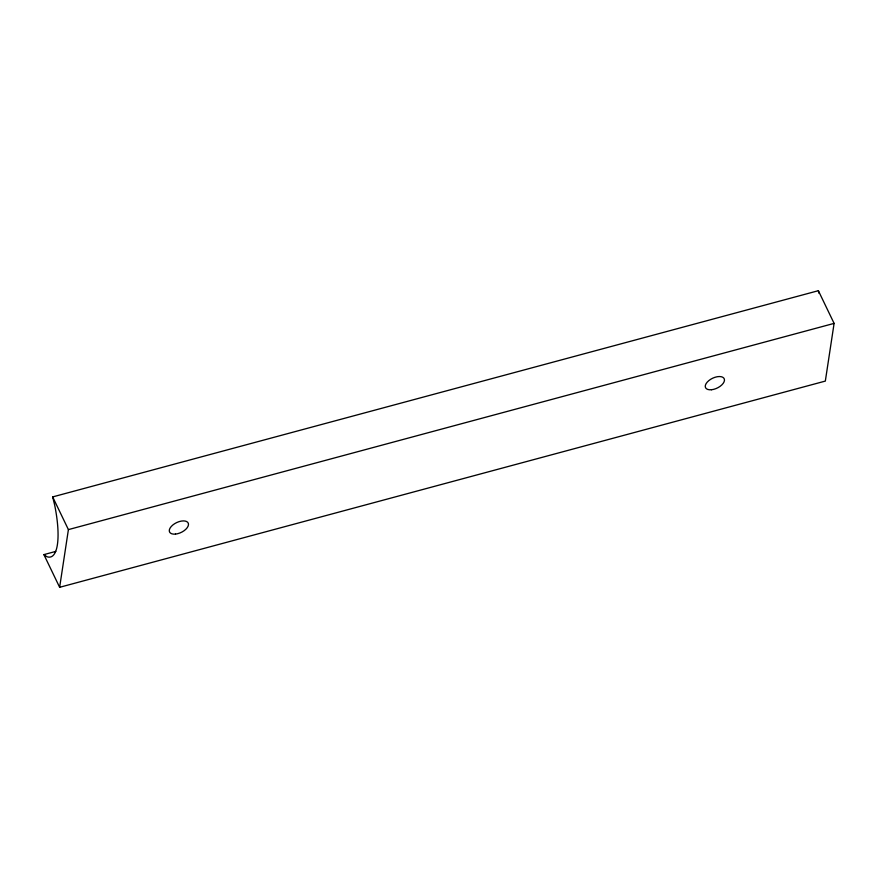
<?xml version="1.0" encoding="UTF-8"?>
<svg xmlns="http://www.w3.org/2000/svg" width="878" height="878" viewBox="0 0 878 878"><rect width="100%" height="100%" fill="white"/><g stroke="black" fill="none" stroke-linecap="round" stroke-linejoin="round"><path stroke-width="1.32" d="M59.638 587.305L68.407 529.61L52.669 496.915L818.362 290.695L834.1 323.389L825.331 381.085L59.638 587.305L43.9 554.611L55.797 551.406M68.407 529.61L834.1 323.389M43.9 554.611L46.721 556.63A62.086 17.823 74.9 0 0 54.601 504.762L52.669 496.915M818.362 290.695L819.009 293.307M711.487 389.744A10.349 5.422 -25.7 0 0 724.35 379.098A10.349 5.422 -25.7 0 0 708.755 380.668A10.349 5.422 -25.7 0 0 711.487 389.744M175.501 534.098A10.349 5.422 -25.7 0 0 188.364 523.453A10.349 5.422 -25.7 0 0 172.768 525.033A10.349 5.422 -25.7 0 0 175.501 534.098"/></g></svg>
